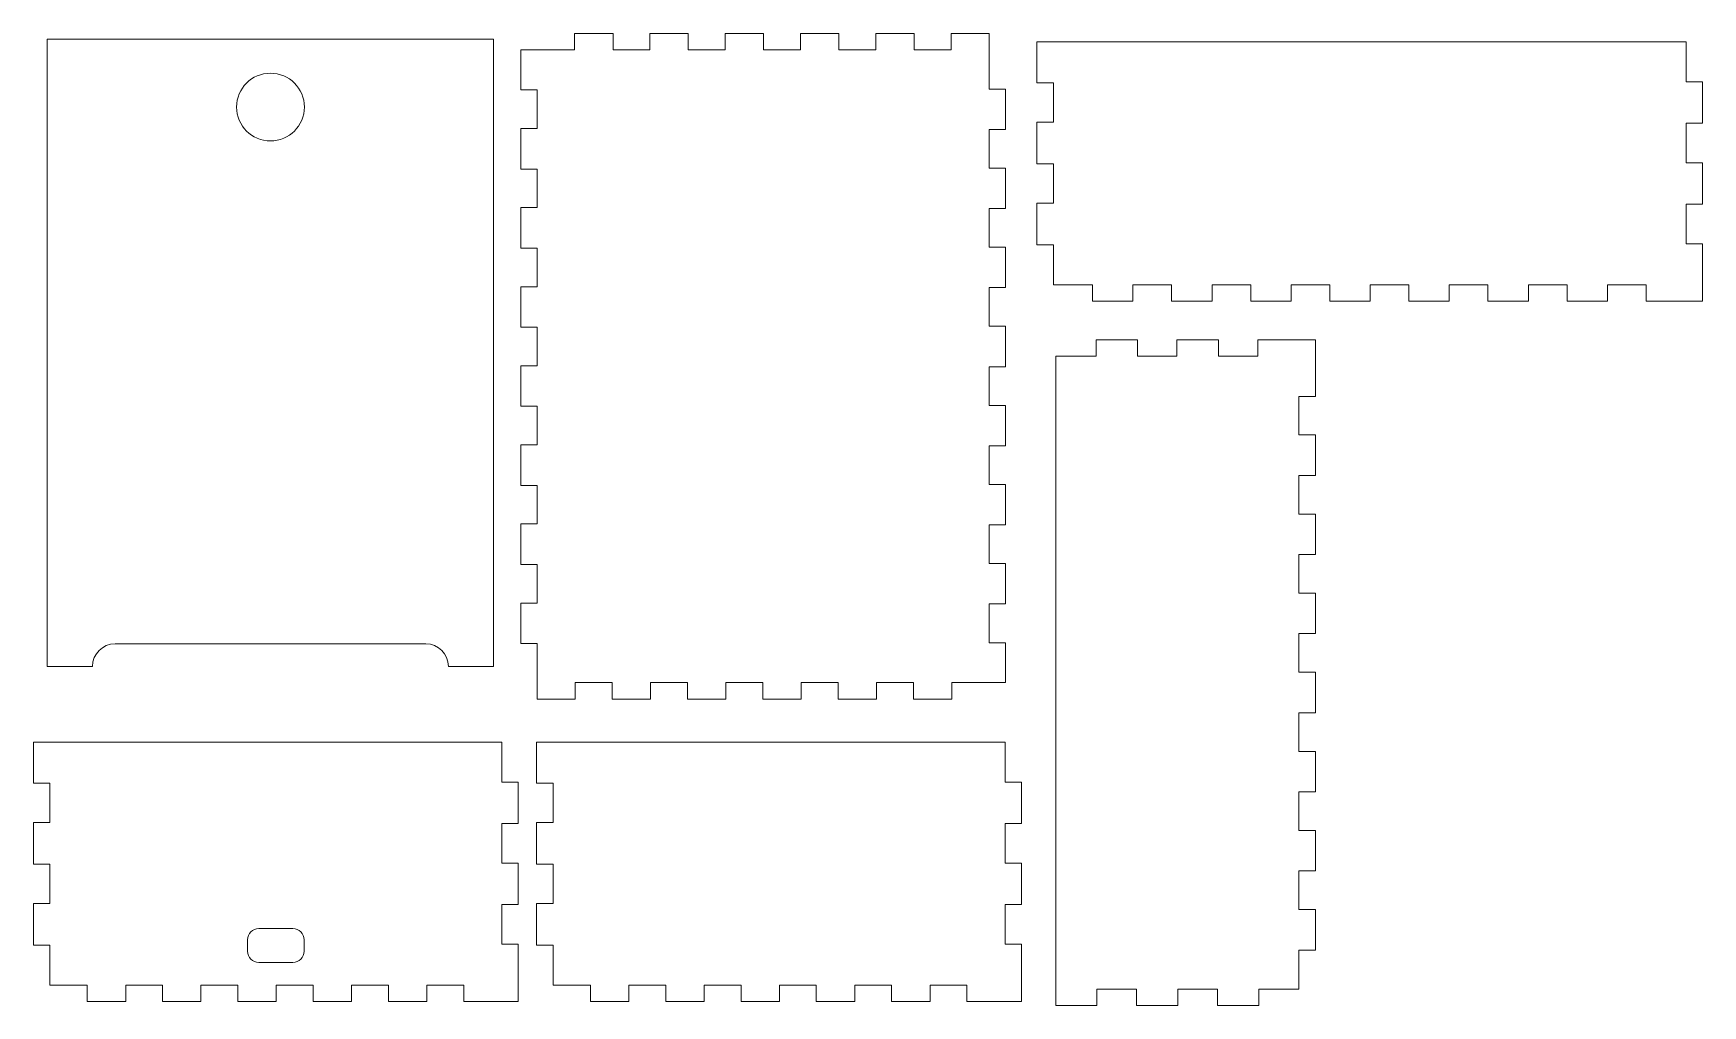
# Model space of a CAD drawing. Header units: inches. Extents: x 0.2 to 18.7, y 1 to 11.7.
import ezdxf

# ---------------------------------------------------------------- set-up
doc = ezdxf.new("R2010")
doc.units = ezdxf.units.IN
doc.header["$MEASUREMENT"] = 0

msp = doc.modelspace()

# ---------------------------------------------------------------- linework, layer by layer
at = {"color": 7, "linetype": 'Continuous', "lineweight": 15}
for p, q in [((0.36, 11.658), (0.36, 4.72)), ((5.298, 11.658), (0.36, 11.658)), ((5.298, 4.72), (5.298, 11.658)), ((6.192, 11.723), (6.192, 11.541)), ((6.619, 11.723), (6.192, 11.723)), ((6.619, 11.541), (6.619, 11.723)), ((7.025, 11.723), (7.025, 11.541)), ((7.452, 11.723), (7.025, 11.723)), ((7.452, 11.541), (7.452, 11.723)), ((7.859, 11.723), (7.859, 11.541)), ((8.285, 11.723), (7.859, 11.723)), ((8.285, 11.541), (8.285, 11.723)), ((8.692, 11.723), (8.692, 11.541)), ((9.119, 11.723), (8.692, 11.723)), ((9.119, 11.541), (9.119, 11.723)), ((9.525, 11.723), (9.525, 11.541)), ((9.952, 11.723), (9.525, 11.723)), ((9.952, 11.541), (9.952, 11.723)), ((10.359, 11.723), (10.359, 11.541)), ((10.78, 11.723), (10.359, 11.723)), ((10.78, 11.108), (10.78, 11.723)), ((5.598, 11.541), (5.598, 11.098)), ((5.598, 11.541), (6.192, 11.541)), ((6.619, 11.541), (7.025, 11.541)), ((7.452, 11.541), (7.859, 11.541)), ((8.285, 11.541), (8.692, 11.541)), ((9.119, 11.541), (9.525, 11.541)), ((9.952, 11.541), (10.359, 11.541)), ((11.31, 11.631), (11.31, 11.178)), ((18.492, 11.631), (11.31, 11.631)), ((18.492, 11.188), (18.492, 11.631)), ((5.598, 11.098), (5.78, 11.098)), ((5.78, 10.671), (5.78, 11.098)), ((10.963, 11.108), (10.78, 11.108)), ((10.963, 10.661), (10.963, 11.108)), ((11.31, 11.178), (11.492, 11.178)), ((11.492, 11.178), (11.492, 10.74)), ((18.675, 11.188), (18.492, 11.188)), ((18.675, 11.188), (18.675, 10.73)), ((11.31, 10.282), (11.31, 10.74)), ((11.31, 10.74), (11.492, 10.74)), ((18.675, 10.73), (18.492, 10.73)), ((18.492, 10.292), (18.492, 10.73)), ((5.598, 10.671), (5.598, 10.223)), ((5.78, 10.671), (5.598, 10.671)), ((10.78, 10.661), (10.963, 10.661)), ((10.78, 10.233), (10.78, 10.661)), ((5.598, 10.223), (5.78, 10.223)), ((5.78, 9.796), (5.78, 10.223)), ((10.963, 10.233), (10.78, 10.233)), ((10.963, 9.786), (10.963, 10.233)), ((11.31, 10.282), (11.492, 10.282)), ((11.492, 10.282), (11.492, 9.844)), ((18.675, 10.292), (18.492, 10.292)), ((18.675, 10.292), (18.675, 9.834)), ((5.598, 9.796), (5.598, 9.348)), ((5.78, 9.796), (5.598, 9.796)), ((11.31, 9.386), (11.31, 9.844)), ((11.31, 9.844), (11.492, 9.844)), ((18.675, 9.834), (18.492, 9.834)), ((18.492, 9.396), (18.492, 9.834)), ((10.78, 9.786), (10.963, 9.786)), ((10.78, 9.358), (10.78, 9.786)), ((5.598, 9.348), (5.78, 9.348)), ((5.78, 8.921), (5.78, 9.348)), ((10.963, 9.358), (10.78, 9.358)), ((10.963, 8.911), (10.963, 9.358)), ((11.31, 9.386), (11.492, 9.386)), ((11.492, 9.386), (11.492, 8.943)), ((18.492, 9.396), (18.675, 9.396)), ((18.675, 9.396), (18.675, 8.761)), ((5.598, 8.921), (5.598, 8.473)), ((5.78, 8.921), (5.598, 8.921)), ((10.78, 8.911), (10.963, 8.911)), ((10.78, 8.483), (10.78, 8.911)), ((11.492, 8.943), (11.925, 8.943)), ((11.925, 8.943), (11.925, 8.761)), ((12.372, 8.943), (12.8, 8.943)), ((12.372, 8.761), (12.372, 8.943)), ((12.8, 8.761), (12.8, 8.943)), ((13.247, 8.943), (13.675, 8.943)), ((13.247, 8.943), (13.247, 8.761)), ((13.675, 8.761), (13.675, 8.943)), ((14.122, 8.943), (14.55, 8.943)), ((14.122, 8.943), (14.122, 8.761)), ((14.55, 8.943), (14.55, 8.761)), ((14.997, 8.943), (15.425, 8.943)), ((14.997, 8.943), (14.997, 8.761)), ((15.425, 8.943), (15.425, 8.761)), ((15.872, 8.943), (16.3, 8.943)), ((15.872, 8.943), (15.872, 8.761)), ((16.3, 8.761), (16.3, 8.943)), ((16.747, 8.943), (17.175, 8.943)), ((16.747, 8.761), (16.747, 8.943)), ((17.175, 8.761), (17.175, 8.943)), ((17.622, 8.943), (18.05, 8.943)), ((17.622, 8.761), (17.622, 8.943)), ((18.05, 8.761), (18.05, 8.943)), ((11.925, 8.761), (12.372, 8.761)), ((13.247, 8.761), (12.8, 8.761)), ((14.122, 8.761), (13.675, 8.761)), ((14.997, 8.761), (14.55, 8.761)), ((15.872, 8.761), (15.425, 8.761)), ((16.747, 8.761), (16.3, 8.761)), ((17.175, 8.761), (17.622, 8.761)), ((18.675, 8.761), (18.05, 8.761)), ((5.598, 8.473), (5.78, 8.473)), ((5.78, 8.046), (5.78, 8.473)), ((10.963, 8.483), (10.78, 8.483)), ((10.963, 8.036), (10.963, 8.483)), ((11.963, 8.333), (11.963, 8.151)), ((11.963, 8.333), (12.421, 8.333)), ((12.421, 8.333), (12.421, 8.151)), ((12.859, 8.333), (12.859, 8.151)), ((12.859, 8.333), (13.317, 8.333)), ((13.317, 8.333), (13.317, 8.151)), ((13.755, 8.333), (13.755, 8.151)), ((14.39, 8.333), (13.755, 8.333)), ((14.39, 8.333), (14.39, 7.708)), ((11.52, 8.151), (11.52, 0.968)), ((11.963, 8.151), (11.52, 8.151)), ((12.859, 8.151), (12.421, 8.151)), ((13.755, 8.151), (13.317, 8.151)), ((5.598, 8.046), (5.598, 7.598)), ((5.78, 8.046), (5.598, 8.046)), ((10.78, 8.036), (10.963, 8.036)), ((10.78, 7.608), (10.78, 8.036)), ((5.598, 7.598), (5.78, 7.598)), ((5.78, 7.171), (5.78, 7.598)), ((10.963, 7.608), (10.78, 7.608)), ((10.963, 7.161), (10.963, 7.608)), ((14.39, 7.708), (14.207, 7.708)), ((14.207, 7.281), (14.207, 7.708)), ((14.39, 7.281), (14.207, 7.281)), ((14.39, 6.833), (14.39, 7.281)), ((5.598, 7.171), (5.598, 6.723)), ((5.78, 7.171), (5.598, 7.171)), ((10.78, 7.161), (10.963, 7.161)), ((10.78, 6.733), (10.78, 7.161)), ((5.598, 6.723), (5.78, 6.723)), ((5.78, 6.296), (5.78, 6.723)), ((10.963, 6.733), (10.78, 6.733)), ((10.963, 6.286), (10.963, 6.733)), ((14.39, 6.833), (14.207, 6.833)), ((14.207, 6.406), (14.207, 6.833)), ((5.598, 6.296), (5.598, 5.848)), ((5.78, 6.296), (5.598, 6.296)), ((10.78, 6.286), (10.963, 6.286)), ((10.78, 5.858), (10.78, 6.286)), ((14.39, 6.406), (14.207, 6.406)), ((14.39, 6.406), (14.39, 5.958)), ((14.39, 5.958), (14.207, 5.958)), ((14.207, 5.531), (14.207, 5.958)), ((5.598, 5.848), (5.78, 5.848)), ((5.78, 5.421), (5.78, 5.848)), ((10.963, 5.858), (10.78, 5.858)), ((10.963, 5.411), (10.963, 5.858)), ((5.598, 5.421), (5.598, 4.973)), ((5.78, 5.421), (5.598, 5.421)), ((10.78, 5.411), (10.963, 5.411)), ((10.78, 4.983), (10.78, 5.411)), ((14.39, 5.531), (14.207, 5.531)), ((14.39, 5.531), (14.39, 5.083)), ((14.39, 5.083), (14.207, 5.083)), ((14.207, 4.656), (14.207, 5.083)), ((1.11, 4.97), (4.548, 4.97)), ((5.598, 4.973), (5.78, 4.973)), ((5.78, 4.358), (5.78, 4.973)), ((10.963, 4.983), (10.78, 4.983)), ((10.963, 4.541), (10.963, 4.983)), ((0.36, 4.72), (0.86, 4.72)), ((4.798, 4.72), (5.298, 4.72)), ((14.39, 4.656), (14.207, 4.656)), ((14.39, 4.208), (14.39, 4.656)), ((6.202, 4.541), (6.609, 4.541)), ((6.202, 4.358), (6.202, 4.541)), ((6.609, 4.541), (6.609, 4.358)), ((7.035, 4.541), (7.442, 4.541)), ((7.035, 4.358), (7.035, 4.541)), ((7.442, 4.541), (7.442, 4.358)), ((7.869, 4.541), (8.275, 4.541)), ((7.869, 4.358), (7.869, 4.541)), ((8.275, 4.541), (8.275, 4.358)), ((8.702, 4.541), (9.109, 4.541)), ((8.702, 4.358), (8.702, 4.541)), ((9.109, 4.541), (9.109, 4.358)), ((9.535, 4.541), (9.942, 4.541)), ((9.535, 4.358), (9.535, 4.541)), ((9.942, 4.541), (9.942, 4.358)), ((10.369, 4.541), (10.963, 4.541)), ((10.369, 4.358), (10.369, 4.541)), ((5.78, 4.358), (6.202, 4.358)), ((6.609, 4.358), (7.035, 4.358)), ((7.442, 4.358), (7.869, 4.358)), ((8.275, 4.358), (8.702, 4.358)), ((9.109, 4.358), (9.535, 4.358)), ((9.942, 4.358), (10.369, 4.358)), ((14.39, 4.208), (14.207, 4.208)), ((14.207, 3.781), (14.207, 4.208)), ((0.206, 3.883), (0.206, 3.43)), ((5.388, 3.883), (0.206, 3.883)), ((5.388, 3.44), (5.388, 3.883)), ((5.774, 3.883), (5.774, 3.43)), ((10.957, 3.883), (5.774, 3.883)), ((10.957, 3.44), (10.957, 3.883)), ((14.39, 3.781), (14.207, 3.781)), ((14.39, 3.781), (14.39, 3.333)), ((0.206, 3.43), (0.388, 3.43)), ((0.388, 3.43), (0.388, 2.992)), ((5.571, 3.44), (5.388, 3.44)), ((5.571, 3.44), (5.571, 2.982)), ((5.774, 3.43), (5.957, 3.43)), ((5.957, 3.43), (5.957, 2.992)), ((11.139, 3.44), (10.957, 3.44)), ((11.139, 3.44), (11.139, 2.982)), ((14.39, 3.333), (14.207, 3.333)), ((14.207, 2.906), (14.207, 3.333)), ((0.206, 2.534), (0.206, 2.992)), ((0.206, 2.992), (0.388, 2.992)), ((5.571, 2.982), (5.388, 2.982)), ((5.388, 2.544), (5.388, 2.982)), ((5.774, 2.534), (5.774, 2.992)), ((5.774, 2.992), (5.957, 2.992)), ((11.139, 2.982), (10.957, 2.982)), ((10.957, 2.544), (10.957, 2.982)), ((14.39, 2.906), (14.207, 2.906)), ((14.39, 2.906), (14.39, 2.458)), ((0.206, 2.534), (0.388, 2.534)), ((0.388, 2.534), (0.388, 2.096)), ((5.571, 2.544), (5.388, 2.544)), ((5.571, 2.544), (5.571, 2.086)), ((5.774, 2.534), (5.957, 2.534)), ((5.957, 2.534), (5.957, 2.096)), ((11.139, 2.544), (10.957, 2.544)), ((11.139, 2.544), (11.139, 2.086)), ((14.39, 2.458), (14.207, 2.458)), ((14.207, 2.031), (14.207, 2.458)), ((0.206, 1.638), (0.206, 2.096)), ((0.206, 2.096), (0.388, 2.096)), ((5.571, 2.086), (5.388, 2.086)), ((5.388, 1.648), (5.388, 2.086)), ((5.774, 1.638), (5.774, 2.096)), ((5.774, 2.096), (5.957, 2.096)), ((11.139, 2.086), (10.957, 2.086)), ((10.957, 1.648), (10.957, 2.086)), ((14.39, 2.031), (14.207, 2.031)), ((14.39, 2.031), (14.39, 1.583)), ((2.576, 1.695), (2.576, 1.57)), ((3.076, 1.82), (2.701, 1.82)), ((3.201, 1.57), (3.201, 1.695)), ((0.206, 1.638), (0.388, 1.638)), ((0.388, 1.638), (0.388, 1.195)), ((5.571, 1.648), (5.388, 1.648)), ((5.571, 1.013), (5.571, 1.648)), ((5.774, 1.638), (5.957, 1.638)), ((5.957, 1.638), (5.957, 1.195)), ((11.139, 1.648), (10.957, 1.648)), ((11.139, 1.013), (11.139, 1.648)), ((14.39, 1.583), (14.207, 1.583)), ((14.207, 1.151), (14.207, 1.583)), ((2.701, 1.445), (3.076, 1.445)), ((0.388, 1.195), (0.8, 1.195)), ((0.8, 1.013), (0.8, 1.195)), ((1.227, 1.195), (1.633, 1.195)), ((1.227, 1.013), (1.227, 1.195)), ((1.633, 1.013), (1.633, 1.195)), ((2.06, 1.195), (2.467, 1.195)), ((2.06, 1.013), (2.06, 1.195)), ((2.467, 1.013), (2.467, 1.195)), ((2.893, 1.195), (3.3, 1.195)), ((2.893, 1.013), (2.893, 1.195)), ((3.3, 1.013), (3.3, 1.195)), ((3.727, 1.195), (4.133, 1.195)), ((3.727, 1.013), (3.727, 1.195)), ((4.133, 1.013), (4.133, 1.195)), ((4.56, 1.013), (4.56, 1.195)), ((4.56, 1.195), (4.967, 1.195)), ((4.967, 1.013), (4.967, 1.195)), ((5.957, 1.195), (6.368, 1.195)), ((6.368, 1.195), (6.368, 1.013)), ((6.795, 1.195), (7.202, 1.195)), ((6.795, 1.013), (6.795, 1.195)), ((7.202, 1.013), (7.202, 1.195)), ((7.628, 1.195), (8.035, 1.195)), ((7.628, 1.013), (7.628, 1.195)), ((8.035, 1.013), (8.035, 1.195)), ((8.462, 1.195), (8.868, 1.195)), ((8.462, 1.013), (8.462, 1.195)), ((8.868, 1.013), (8.868, 1.195)), ((9.295, 1.195), (9.702, 1.195)), ((9.295, 1.013), (9.295, 1.195)), ((9.702, 1.013), (9.702, 1.195)), ((10.128, 1.195), (10.535, 1.195)), ((10.128, 1.013), (10.128, 1.195)), ((10.535, 1.013), (10.535, 1.195)), ((11.973, 1.151), (12.411, 1.151)), ((11.973, 0.968), (11.973, 1.151)), ((12.411, 0.968), (12.411, 1.151)), ((12.869, 1.151), (13.307, 1.151)), ((12.869, 0.968), (12.869, 1.151)), ((13.307, 0.968), (13.307, 1.151)), ((13.765, 1.151), (14.207, 1.151)), ((13.765, 0.968), (13.765, 1.151)), ((1.227, 1.013), (0.8, 1.013)), ((2.06, 1.013), (1.633, 1.013)), ((2.893, 1.013), (2.467, 1.013)), ((3.727, 1.013), (3.3, 1.013)), ((4.56, 1.013), (4.133, 1.013)), ((5.571, 1.013), (4.967, 1.013)), ((6.368, 1.013), (6.795, 1.013)), ((7.628, 1.013), (7.202, 1.013)), ((8.462, 1.013), (8.035, 1.013)), ((9.295, 1.013), (8.868, 1.013)), ((10.128, 1.013), (9.702, 1.013)), ((11.139, 1.013), (10.535, 1.013)), ((11.52, 0.968), (11.973, 0.968)), ((12.411, 0.968), (12.869, 0.968)), ((13.765, 0.968), (13.307, 0.968))]:
    msp.add_line(p, q, dxfattribs=at)
msp.add_circle((2.829, 10.908), 0.375, dxfattribs=at)
for centre, radius, start, end in [((1.11, 4.72), 0.25, 90, 180), ((4.548, 4.72), 0.25, 0, 90), ((2.701, 1.695), 0.125, 90, 180), ((3.076, 1.695), 0.125, 0, 90), ((2.701, 1.57), 0.125, 180, 270), ((3.076, 1.57), 0.125, 270, 0)]:
    msp.add_arc(centre, radius, start, end, dxfattribs=at)

doc.saveas('drawing.dxf')
